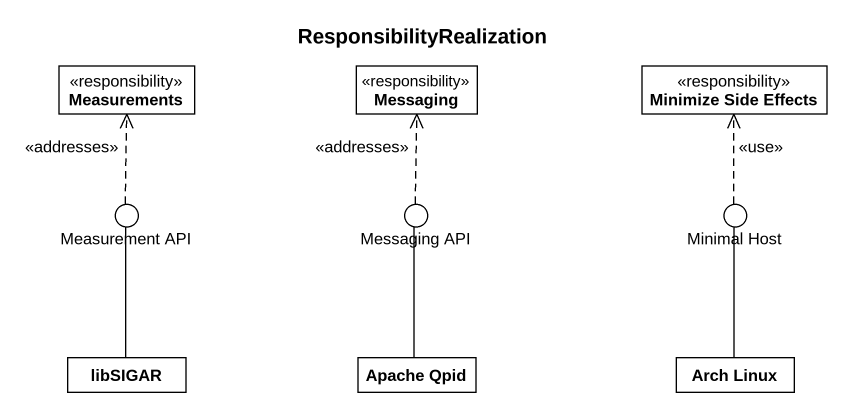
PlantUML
@startuml
title ResponsibilityRealization
allowmixing
hide circle
hide empty members
class Measurements <<responsibility>>
class Messaging <<responsibility>>
class "Minimize Side Effects" as Minimize_Side_Effects <<responsibility>>
() "Measurement API" as Measurement_API
() "Messaging API" as Messaging_API
() "Minimal Host" as Minimal_Host
class libSIGAR
class "Apache Qpid" as Apache_Qpid
class "Arch Linux" as Arch_Linux
Measurement_API .up.> Measurements : <<addresses>>
Measurement_API -- libSIGAR
Messaging_API .up.> Messaging : <<addresses>>
Messaging_API -- Apache_Qpid
Minimal_Host .up.> Minimize_Side_Effects : <<use>>
Minimal_Host -- Arch_Linux
@enduml
